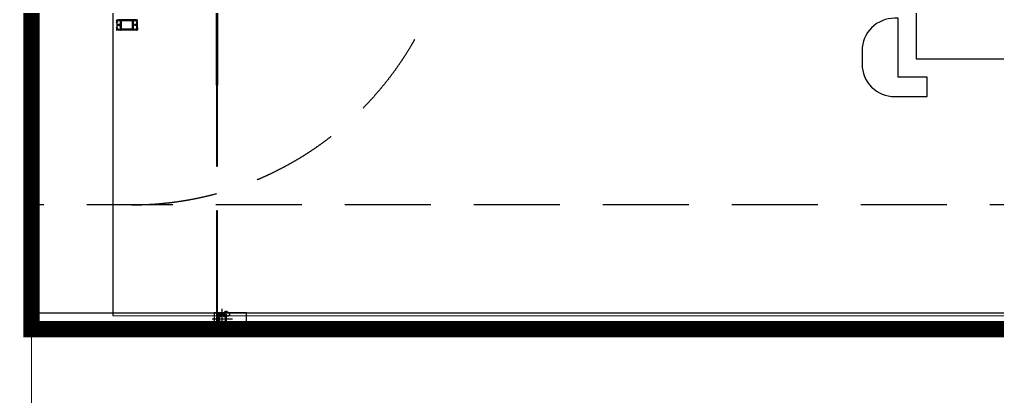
# Model space of a CAD drawing. Header units: millimetres. Extents: x 4836525 to 5356909, y -1773032 to -1295773.
# Drawn here: x 4969769 to 5005868, y -1599596 to -1585662 of the extents above; entities that cross this region are included whole.
import ezdxf

# ---------------------------------------------------------------- set-up
doc = ezdxf.new("R2010")
doc.units = ezdxf.units.MM
doc.header["$LTSCALE"] = 1000
for name, pattern in [('CEN', [62, 60, -1, 0, -1]), ('HID', [2.3, 1.5, -0.8]), ('HIDDEN', [9.525, 6.35, -3.175]), ('PHANTOM', [2.5, 1.25, -0.25, 0.25, -0.25, 0.25, -0.25])]:
    doc.linetypes.add(name, pattern=pattern)
doc.layers.get('0').update_dxf_attribs({"lineweight": 9})
doc.layers.get('DEFPOINTS').update_dxf_attribs({"color": 11})
doc.layers.add('A-MCAL', color=9, linetype='Continuous', lineweight=25)
doc.layers.add('PROPERTY', color=9, linetype='Continuous', lineweight=9)
for name, color, linetype in [('DOOR', 4, 'Continuous'), ('PAV', 8, 'Continuous'), ('ROAD', 3, 'Continuous'), ('ROAD_HID', 252, 'HIDDEN'), ('SI-SITE', 1, 'PHANTOM'), ('WIN', 8, 'Continuous')]:
    doc.layers.add(name, color=color, linetype=linetype)

# ---------------------------------------------------------------- blocks, each defined once
blk = doc.blocks.new('BL-진출입불허_20230308')
at = {"layer": 'DEFPOINTS'}
blk.add_lwpolyline([(113512, 76857), (227024, 153714), (178246, 225775), (132627, 293177), (122798, 295057), (15126, 222170), (-90066, 150962), (-91946, 141132), (-66757, 103942), (-62488, 92282), (-48788, 72051), (0, 0)], close=True, dxfattribs=at)
blk = doc.blocks.new('ROAD_PLAN')
at = {"layer": 'DEFPOINTS'}
blk.add_lwpolyline([(-91950, 141130), (-90070, 150960), (15120, 222170), (122790, 295060), (132620, 293180), (178240, 225780), (227020, 153720), (113510, 76860), (0, 0), (-48790, 72050), (-62490, 92280), (-66760, 103940)], close=True, dxfattribs=at)
blk = doc.blocks.new('zw$960B')
at = {"layer": 'WIN', "color": 253, "linetype": 'Continuous'}
for p, q in [((-385, -10997), (-385, -11076)), ((-379, -10988), (-379, -10988)), ((-376, -11093), (-376, -11242)), ((-367, -10977), (-351, -10977)), ((-356, -11267), (-356, -11069)), ((-247, -10982), (-338, -10982)), ((-246, -11009), (-338, -11009)), ((-238, -10976), (-336, -10976)), ((-335, -10982), (-335, -10976)), ((-281, -11151), (-325, -11151)), ((-281, -11184), (-325, -11184)), ((-242, -10978), (-260, -10995)), ((-243, -11012), (-260, -10995)), ((-243, -10978), (-259, -10994)), ((-243, -11012), (-243, -11322)), ((247, -10978), (-242, -10978)), ((247, -11013), (-242, -11013)), ((-198, -10978), (-198, -11013)), ((203, -10978), (203, -11013)), ((341, -10976), (243, -10976)), ((243, -10976), (243, -10978)), ((248, -10978), (265, -10995)), ((248, -11012), (265, -10995)), ((248, -11323), (248, -11012)), ((343, -10982), (251, -10982)), ((343, -11009), (251, -11009)), ((330, -11151), (286, -11151)), ((330, -11184), (286, -11184)), ((372, -10977), (356, -10977)), ((361, -11267), (361, -11069)), ((381, -11093), (381, -11242)), ((384, -10988), (384, -10988)), ((384, -11085), (384, -11085)), ((390, -10999), (390, -10997)), ((390, -11074), (390, -10999)), ((390, -11076), (390, -11074)), ((-385, -11259), (-385, -11338)), ((-379, -11250), (-379, -11250)), ((-351, -11359), (-367, -11359)), ((-247, -11327), (-338, -11327)), ((-246, -11353), (-338, -11353)), ((-238, -11359), (-336, -11359)), ((-335, -11353), (-335, -11359)), ((-243, -11323), (-260, -11340)), ((-243, -11357), (-260, -11340)), ((247, -11323), (-242, -11323)), ((247, -11358), (-242, -11358)), ((-238, -11359), (-238, -11358)), ((-199, -11323), (-199, -11358)), ((203, -11323), (203, -11358)), ((243, -11359), (243, -11358)), ((341, -11359), (243, -11359)), ((248, -11323), (265, -11340)), ((248, -11357), (265, -11340)), ((343, -11327), (251, -11327)), ((343, -11353), (251, -11353)), ((340, -11353), (340, -11359)), ((356, -11359), (372, -11359)), ((384, -11250), (384, -11250)), ((384, -11347), (384, -11347)), ((390, -11259), (390, -11338))]:
    blk.add_line(p, q, dxfattribs=at)
at = {"layer": 'WIN', "color": 253, "linetype": 'ByBlock', "ltscale": 50}
blk.add_line((-238, -10976), (-238, -10978), dxfattribs=at)
at = {"layer": 'WIN', "color": 253}
for p, q in [((-199, -11323), (-198, -11013)), ((203, -11323), (203, -11013))]:
    blk.add_line(p, q, dxfattribs=at)
at = {"layer": 'WIN', "color": 253, "linetype": 'Continuous'}
for points in [[(-381, -10991), (-381, -10991), (-380, -10991)], [(-380, -11082), (-381, -11082), (-381, -11082)], [(386, -10991), (386, -10991), (385, -10991)], [(385, -11082), (386, -11082), (386, -11082)], [(-381, -11253), (-381, -11253), (-380, -11253)], [(-380, -11344), (-381, -11344), (-381, -11344)], [(386, -11253), (386, -11253), (385, -11253)], [(385, -11344), (386, -11344), (386, -11344)]]:
    blk.add_lwpolyline(points, dxfattribs=at)
for centre, radius, start, end in [((-381, -11052), 29.7, 324.7572, 4.0004), ((9, -11351), 507, 133.2445, 135.4096), ((9, -10640), 507, 224.5893, 226.7543), ((-362, -11033), 20.4, 303.4616, 17.2676), ((-350, -11013), 15.1, 298.1168, 17.215), ((-242, -11011), 1.59, 224.9968, 270), ((247, -11011), 1.59, 270, 315.0032), ((355, -11013), 15.1, 162.785, 241.8832), ((-4, -11351), 507, 44.5904, 46.7555), ((-4, -10640), 507, 313.2457, 315.4107), ((367, -11033), 20.4, 162.7324, 236.5384), ((386, -11052), 29.7, 175.9996, 215.2428), ((-381, -11284), 29.7, 355.9984, 35.2417), ((9, -11696), 507, 133.2445, 135.4096), ((9, -10984), 507, 224.5893, 226.7543), ((-362, -11303), 20.4, 342.7312, 56.5372), ((-350, -11322), 15.1, 342.7838, 61.882), ((-242, -11356), 1.59, 224.9968, 270), ((247, -11324), 1.59, 44.9968, 90), ((247, -11356), 1.59, 270, 315.0032), ((355, -11322), 15.1, 118.118, 197.2162), ((-4, -11696), 507, 44.5904, 46.7555), ((-4, -10984), 507, 313.2457, 315.4107), ((367, -11303), 20.4, 123.4628, 197.2688), ((386, -11284), 29.7, 144.7583, 184.0016)]:
    blk.add_arc(centre, radius, start, end, dxfattribs=at)
for points, knots in [([(-385, -10997), (-385, -10997), (-385, -10996), (-385, -10995), (-384, -10994), (-384, -10993), (-383, -10992), (-382, -10992), (-381, -10991), (-381, -10991)], [0, 0, 0, 0, 1.098913, 2.196974, 3.295079, 4.39177, 5.488416, 6.586371, 7.683721, 7.683721, 7.683721, 7.683721]), ([(-381, -11082), (-381, -11082), (-382, -11082), (-383, -11081), (-384, -11080), (-384, -11079), (-385, -11078), (-385, -11077), (-385, -11077), (-385, -11076)], [0, 0, 0, 0, 1.104856, 2.211454, 3.313673, 4.410191, 5.502615, 6.592232, 7.683709, 7.683709, 7.683709, 7.683709]), ([(-380, -10991), (-380, -10991), (-379, -10990), (-379, -10989), (-379, -10989)], [0, 0, 0, 0, 1.280651, 2.561115, 2.561115, 2.561115, 2.561115]), ([(-379, -11084), (-379, -11084), (-379, -11083), (-380, -11083), (-380, -11082)], [0, 0, 0, 0, 0.644793, 2.546243, 2.546243, 2.546243, 2.546243]), ([(-367, -10977), (-368, -10977), (-370, -10977), (-373, -10978), (-376, -10980), (-378, -10982), (-379, -10985), (-379, -10987), (-379, -10988)], [0, 0, 0, 0, 3.032115, 6.069282, 9.111321, 12.161888, 15.218917, 18.099323, 18.099323, 18.099323, 18.099323]), ([(-379, -11085), (-379, -11086), (-379, -11088), (-378, -11091), (-376, -11093), (-376, -11093)], [0, 0, 0, 0, 2.886701, 5.95215, 9.008034, 9.008034, 9.008034, 9.008034]), ([(-351, -10977), (-350, -10977), (-347, -10977), (-343, -10976), (-339, -10976), (-337, -10976), (-336, -10976)], [0, 0, 0, 0, 4.120291, 8.481844, 12.482392, 15.859737, 15.859737, 15.859737, 15.859737]), ([(-325, -11151), (-326, -11151), (-327, -11151), (-328, -11153), (-328, -11155), (-329, -11158), (-329, -11162), (-329, -11166), (-329, -11170), (-329, -11174), (-329, -11177), (-328, -11180), (-328, -11182), (-327, -11184), (-326, -11184), (-325, -11184)], [0, 0, 0, 0, 1.167599, 2.889256, 5.328535, 8.397917, 11.983481, 15.859074, 19.867097, 23.74266, 27.328231, 30.397502, 32.836732, 34.558337, 35.725918, 35.725918, 35.725918, 35.725918]), ([(-280, -11184), (-279, -11184), (-277, -11184), (-274, -11182), (-272, -11180), (-271, -11177), (-270, -11173), (-269, -11170), (-269, -11166), (-270, -11162), (-271, -11159), (-272, -11156), (-274, -11153), (-277, -11152), (-279, -11151), (-280, -11151)], [0, 0, 0, 0, 2.687647, 5.869605, 9.164824, 12.603678, 16.209106, 19.887166, 23.645752, 27.323482, 30.928205, 34.366677, 37.661612, 40.84334, 43.128072, 43.128072, 43.128072, 43.128072]), ([(285, -11184), (284, -11184), (282, -11184), (279, -11182), (277, -11180), (276, -11177), (275, -11173), (274, -11170), (274, -11166), (275, -11162), (276, -11159), (277, -11156), (279, -11153), (282, -11152), (284, -11151), (285, -11151)], [0, 0, 0, 0, 2.687647, 5.869605, 9.164824, 12.603678, 16.209106, 19.887166, 23.645752, 27.323482, 30.928205, 34.366677, 37.661612, 40.84334, 43.128072, 43.128072, 43.128072, 43.128072]), ([(330, -11151), (331, -11151), (332, -11151), (333, -11153), (333, -11155), (334, -11158), (334, -11162), (334, -11166), (334, -11170), (334, -11174), (334, -11177), (333, -11180), (333, -11182), (332, -11184), (331, -11184), (330, -11184)], [0, 0, 0, 0, 1.167599, 2.889256, 5.328535, 8.397917, 11.983481, 15.859074, 19.867097, 23.74266, 27.328231, 30.397502, 32.836732, 34.558337, 35.725918, 35.725918, 35.725918, 35.725918]), ([(356, -10977), (355, -10977), (352, -10977), (348, -10976), (344, -10976), (342, -10976), (341, -10976)], [0, 0, 0, 0, 4.120291, 8.481844, 12.482392, 15.859737, 15.859737, 15.859737, 15.859737]), ([(372, -10977), (373, -10977), (375, -10977), (378, -10978), (381, -10980), (383, -10982), (384, -10985), (384, -10987), (384, -10988)], [0, 0, 0, 0, 3.032115, 6.069282, 9.111321, 12.161888, 15.218917, 18.099323, 18.099323, 18.099323, 18.099323]), ([(384, -11085), (384, -11086), (384, -11088), (383, -11091), (381, -11093), (381, -11093)], [0, 0, 0, 0, 2.886701, 5.95215, 9.008034, 9.008034, 9.008034, 9.008034]), ([(385, -10991), (385, -10991), (384, -10990), (384, -10989), (384, -10989)], [0, 0, 0, 0, 1.280651, 2.561115, 2.561115, 2.561115, 2.561115]), ([(384, -11084), (384, -11084), (384, -11083), (385, -11083), (385, -11082)], [0, 0, 0, 0, 0.644793, 2.546243, 2.546243, 2.546243, 2.546243]), ([(390, -10997), (390, -10997), (390, -10996), (390, -10995), (389, -10994), (389, -10993), (388, -10992), (387, -10992), (386, -10991), (386, -10991)], [0, 0, 0, 0, 1.098913, 2.196974, 3.295079, 4.39177, 5.488416, 6.586371, 7.683721, 7.683721, 7.683721, 7.683721]), ([(386, -11082), (386, -11082), (387, -11082), (388, -11081), (389, -11080), (389, -11079), (390, -11078), (390, -11077), (390, -11077), (390, -11076)], [0, 0, 0, 0, 1.104856, 2.211454, 3.313673, 4.410191, 5.502615, 6.592232, 7.683709, 7.683709, 7.683709, 7.683709]), ([(-385, -11259), (-385, -11259), (-385, -11258), (-385, -11257), (-384, -11256), (-384, -11255), (-383, -11254), (-382, -11254), (-381, -11253), (-381, -11253)], [0, 0, 0, 0, 1.098764, 2.196693, 3.294664, 4.391274, 5.488165, 6.586295, 7.683719, 7.683719, 7.683719, 7.683719]), ([(-381, -11344), (-381, -11344), (-382, -11344), (-383, -11343), (-384, -11342), (-384, -11342), (-385, -11341), (-385, -11339), (-385, -11339), (-385, -11338)], [0, 0, 0, 0, 1.10478, 2.211534, 3.314136, 4.410747, 5.50313, 6.592556, 7.68371, 7.68371, 7.68371, 7.68371]), ([(-380, -11253), (-380, -11253), (-379, -11252), (-379, -11251), (-379, -11251)], [0, 0, 0, 0, 1.281063, 2.561235, 2.561235, 2.561235, 2.561235]), ([(-379, -11347), (-379, -11346), (-379, -11345), (-380, -11345), (-380, -11344)], [0, 0, 0, 0, 0.644641, 2.546336, 2.546336, 2.546336, 2.546336]), ([(-376, -11242), (-376, -11243), (-378, -11244), (-379, -11247), (-379, -11249), (-379, -11250)], [0, 0, 0, 0, 3.055883, 6.121333, 9.008034, 9.008034, 9.008034, 9.008034]), ([(-379, -11347), (-379, -11348), (-379, -11350), (-378, -11353), (-376, -11356), (-373, -11357), (-370, -11359), (-368, -11359), (-367, -11359)], [0, 0, 0, 0, 2.880405, 5.937435, 8.988001, 12.030041, 15.067208, 18.099323, 18.099323, 18.099323, 18.099323]), ([(-336, -11359), (-337, -11359), (-339, -11359), (-343, -11359), (-347, -11359), (-350, -11359), (-351, -11359)], [0, 0, 0, 0, 3.377314, 7.377922, 11.739521, 15.859738, 15.859738, 15.859738, 15.859738]), ([(341, -11359), (342, -11359), (344, -11359), (348, -11359), (352, -11359), (355, -11359), (356, -11359)], [0, 0, 0, 0, 3.377314, 7.377922, 11.739521, 15.859738, 15.859738, 15.859738, 15.859738]), ([(384, -11347), (384, -11348), (384, -11350), (383, -11353), (381, -11356), (378, -11357), (375, -11359), (373, -11359), (372, -11359)], [0, 0, 0, 0, 2.880405, 5.937435, 8.988001, 12.030041, 15.067208, 18.099323, 18.099323, 18.099323, 18.099323]), ([(381, -11242), (381, -11243), (383, -11244), (384, -11247), (384, -11249), (384, -11250)], [0, 0, 0, 0, 3.055883, 6.121333, 9.008034, 9.008034, 9.008034, 9.008034]), ([(385, -11253), (385, -11253), (384, -11252), (384, -11251), (384, -11251)], [0, 0, 0, 0, 1.281063, 2.561235, 2.561235, 2.561235, 2.561235]), ([(384, -11347), (384, -11346), (384, -11345), (385, -11345), (385, -11344)], [0, 0, 0, 0, 0.644641, 2.546336, 2.546336, 2.546336, 2.546336]), ([(390, -11259), (390, -11259), (390, -11258), (390, -11257), (389, -11256), (389, -11255), (388, -11254), (387, -11254), (386, -11253), (386, -11253)], [0, 0, 0, 0, 1.098764, 2.196693, 3.294664, 4.391274, 5.488165, 6.586295, 7.683719, 7.683719, 7.683719, 7.683719]), ([(386, -11344), (386, -11344), (387, -11344), (388, -11343), (389, -11342), (389, -11342), (390, -11341), (390, -11339), (390, -11339), (390, -11338)], [0, 0, 0, 0, 1.10478, 2.211534, 3.314136, 4.410747, 5.50313, 6.592556, 7.68371, 7.68371, 7.68371, 7.68371])]:
    blk.add_open_spline(points, degree=3, knots=knots, dxfattribs=at)
for points in [[(-379, -10989), (-379, -10989), (-379, -10989), (-379, -10988)], [(-379, -11085), (-379, -11085), (-379, -11085), (-379, -11084)], [(-280, -11151), (-280, -11151), (-280, -11151), (-281, -11151)], [(-281, -11184), (-280, -11184), (-280, -11184), (-280, -11184)], [(-280, -11151), (-280, -11151), (-280, -11151), (-280, -11151)], [(285, -11151), (285, -11151), (285, -11151), (286, -11151)], [(285, -11151), (285, -11151), (285, -11151), (285, -11151)], [(286, -11184), (285, -11184), (285, -11184), (285, -11184)], [(384, -10989), (384, -10989), (384, -10989), (384, -10988)], [(384, -11085), (384, -11085), (384, -11085), (384, -11084)], [(-379, -11251), (-379, -11251), (-379, -11251), (-379, -11250)], [(-379, -11347), (-379, -11347), (-379, -11347), (-379, -11347)], [(384, -11251), (384, -11251), (384, -11251), (384, -11250)], [(384, -11347), (384, -11347), (384, -11347), (384, -11347)]]:
    blk.add_open_spline(points, degree=3, dxfattribs=at)
blk = doc.blocks.new('zw$7755')
at = {"layer": 'A-MCAL', "color": 1, "linetype": 'CEN'}
for p, q in [((0, -375), (0, 375)), ((-375, 0), (375, 0))]:
    blk.add_line(p, q, dxfattribs=at)
at = {"layer": 'A-MCAL', "color": 4}
for p, q in [((-20, 150), (-20, 170)), ((20, 150), (20, 170))]:
    blk.add_line(p, q, dxfattribs=at)
blk.add_lwpolyline([(-150, -150), (150, -150, 0.414214), (175, -125), (175, 125, 0.414214), (150, 150), (-150, 150, 0.414214), (-175, 125), (-175, -125, 0.414214)], format="xyb", close=True, dxfattribs=at)
at = {"layer": 'A-MCAL', "color": 8, "linetype": 'HID'}
blk.add_lwpolyline([(-145, -120), (145, -120), (145, 120), (-145, 120)], close=True, dxfattribs=at)
at = {"layer": 'A-MCAL', "color": 4}
blk.add_lwpolyline([(-130, 170), (4000, 170), (4000, 210), (-130, 210)], close=True, dxfattribs=at)
at = {"layer": 'A-MCAL', "color": 8, "linetype": 'HID'}
for centre in [(-90, 65), (90, 65), (-90, -65), (90, -65)]:
    blk.add_circle(centre, 10, dxfattribs=at)

msp = doc.modelspace()

# ---------------------------------------------------------------- linework, layer by layer
msp.add_lwpolyline([(5107290, -1597109), (5244374, -1597112), (5244387, -1510094), (5244404, -1428706), (5237319, -1421638), (5107297, -1421622), (4980270, -1421605), (4973201, -1428691), (4973207, -1473609), (4970205, -1485658), (4970206, -1510090), (4970207, -1597105)], close=True)
at = {"layer": 'DEFPOINTS'}
msp.add_lwpolyline([(5241374, -1596612), (5241387, -1510093), (5241404, -1429951), (5236078, -1424638), (5107296, -1424622), (4981514, -1424606), (4976202, -1429931), (4976202, -1473998), (4973205, -1486026), (4973206, -1510090), (4973207, -1596605), (5107290, -1596609)], dxfattribs=at)
for points in [[(5227873, -1479613), (5002873, -1479613), (5002873, -1587113), (5227873, -1587113)], [(4970206, -1510090), (5107295, -1510085), (5107290, -1597109), (4970207, -1597105)]]:
    msp.add_lwpolyline(points, close=True, dxfattribs=at)
at = {"layer": 'DOOR'}
msp.add_lwpolyline([(4977082, -1588084), (4977042, -1588084), (4977042, -1591084), (4977082, -1591084)], close=True, dxfattribs=at)
at = {"layer": 'PROPERTY'}
msp.add_lwpolyline([(4942656, -1714770), (4942654, -1686055), (4942655, -1553897), (4942655, -1508704), (4939702, -1496656), (4939703, -1431683), (4947392, -1388617), (4949005, -1382971), (4955406, -1383381), (4978672, -1384764), (4978121, -1386612), (4973201, -1428691), (4973207, -1473609), (4970205, -1485658), (4970206, -1510090), (4970207, -1597105), (4970201, -1697667), (4970201, -1714770)], dxfattribs=at)
at = {"layer": 'ROAD'}
msp.add_line((5230773, -1596512), (4970207, -1596512), dxfattribs=at)
for points in [[(5003273, -1587788), (5002198, -1587788), (5002198, -1585613), (5002073, -1585613, 0.414214), (5000873, -1586813), (5000873, -1587312, 0.414214), (5002073, -1588512), (5003273, -1588512)], [(4977445, -1596616), (4977346, -1596517, -0.414214), (4977346, -1596474), (4977374, -1596446, -0.414214), (4977416, -1596446), (4977515, -1596545, -0.414214), (4977515, -1596588), (4977487, -1596616, -0.414214)]]:
    msp.add_lwpolyline(points, format="xyb", close=True, dxfattribs=at)
at = {"layer": 'ROAD', "color": 7}
msp.add_lwpolyline([(4976952, -1596959), (4978152, -1596959), (4978152, -1596509), (4976952, -1596509), (4976952, -1596959)], close=True, dxfattribs=at)
at = {"layer": 'ROAD_HID', "ltscale": 0.5}
msp.add_line((5223073, -1592512), (4970206, -1592512), dxfattribs=at)
msp.add_arc((4973899, -1580512), 12000, 270, 0, dxfattribs=at)
at = {"layer": 'SI-SITE', "ltscale": 5, "const_width": 600}
msp.add_lwpolyline([(5107290, -1597109), (5244374, -1597112), (5244387, -1510094), (5244404, -1428706), (5237319, -1421638), (5107297, -1421622), (4980270, -1421605), (4973201, -1428691), (4973207, -1473609), (4970205, -1485658), (4970206, -1510090), (4970207, -1597105)], close=True, dxfattribs=at)

# ---------------------------------------------------------------- block references
at = {"rotation": 325.897337442676}
msp.add_blockref('BL-진출입불허_20230308', (4970207, -1597105), dxfattribs=at)
at = {"layer": 'A-MCAL', "color": 8, "rotation": 360}
msp.add_blockref('zw$960B', (4973731, -1574700), dxfattribs=at)
at = {"layer": 'PAV', "rotation": 325.8958751864403}
msp.add_blockref('ROAD_PLAN', (4970207, -1597105), dxfattribs=at)
at = {"layer": 'ROAD', "xscale": -1, "rotation": 89.99999999999982}
msp.add_blockref('zw$7755', (4977252, -1584084), dxfattribs=at)
at = {"layer": 'ROAD', "rotation": 89.99999999999999}
msp.add_blockref('zw$7755', (4977252, -1596734), dxfattribs=at)

doc.saveas('drawing.dxf')
